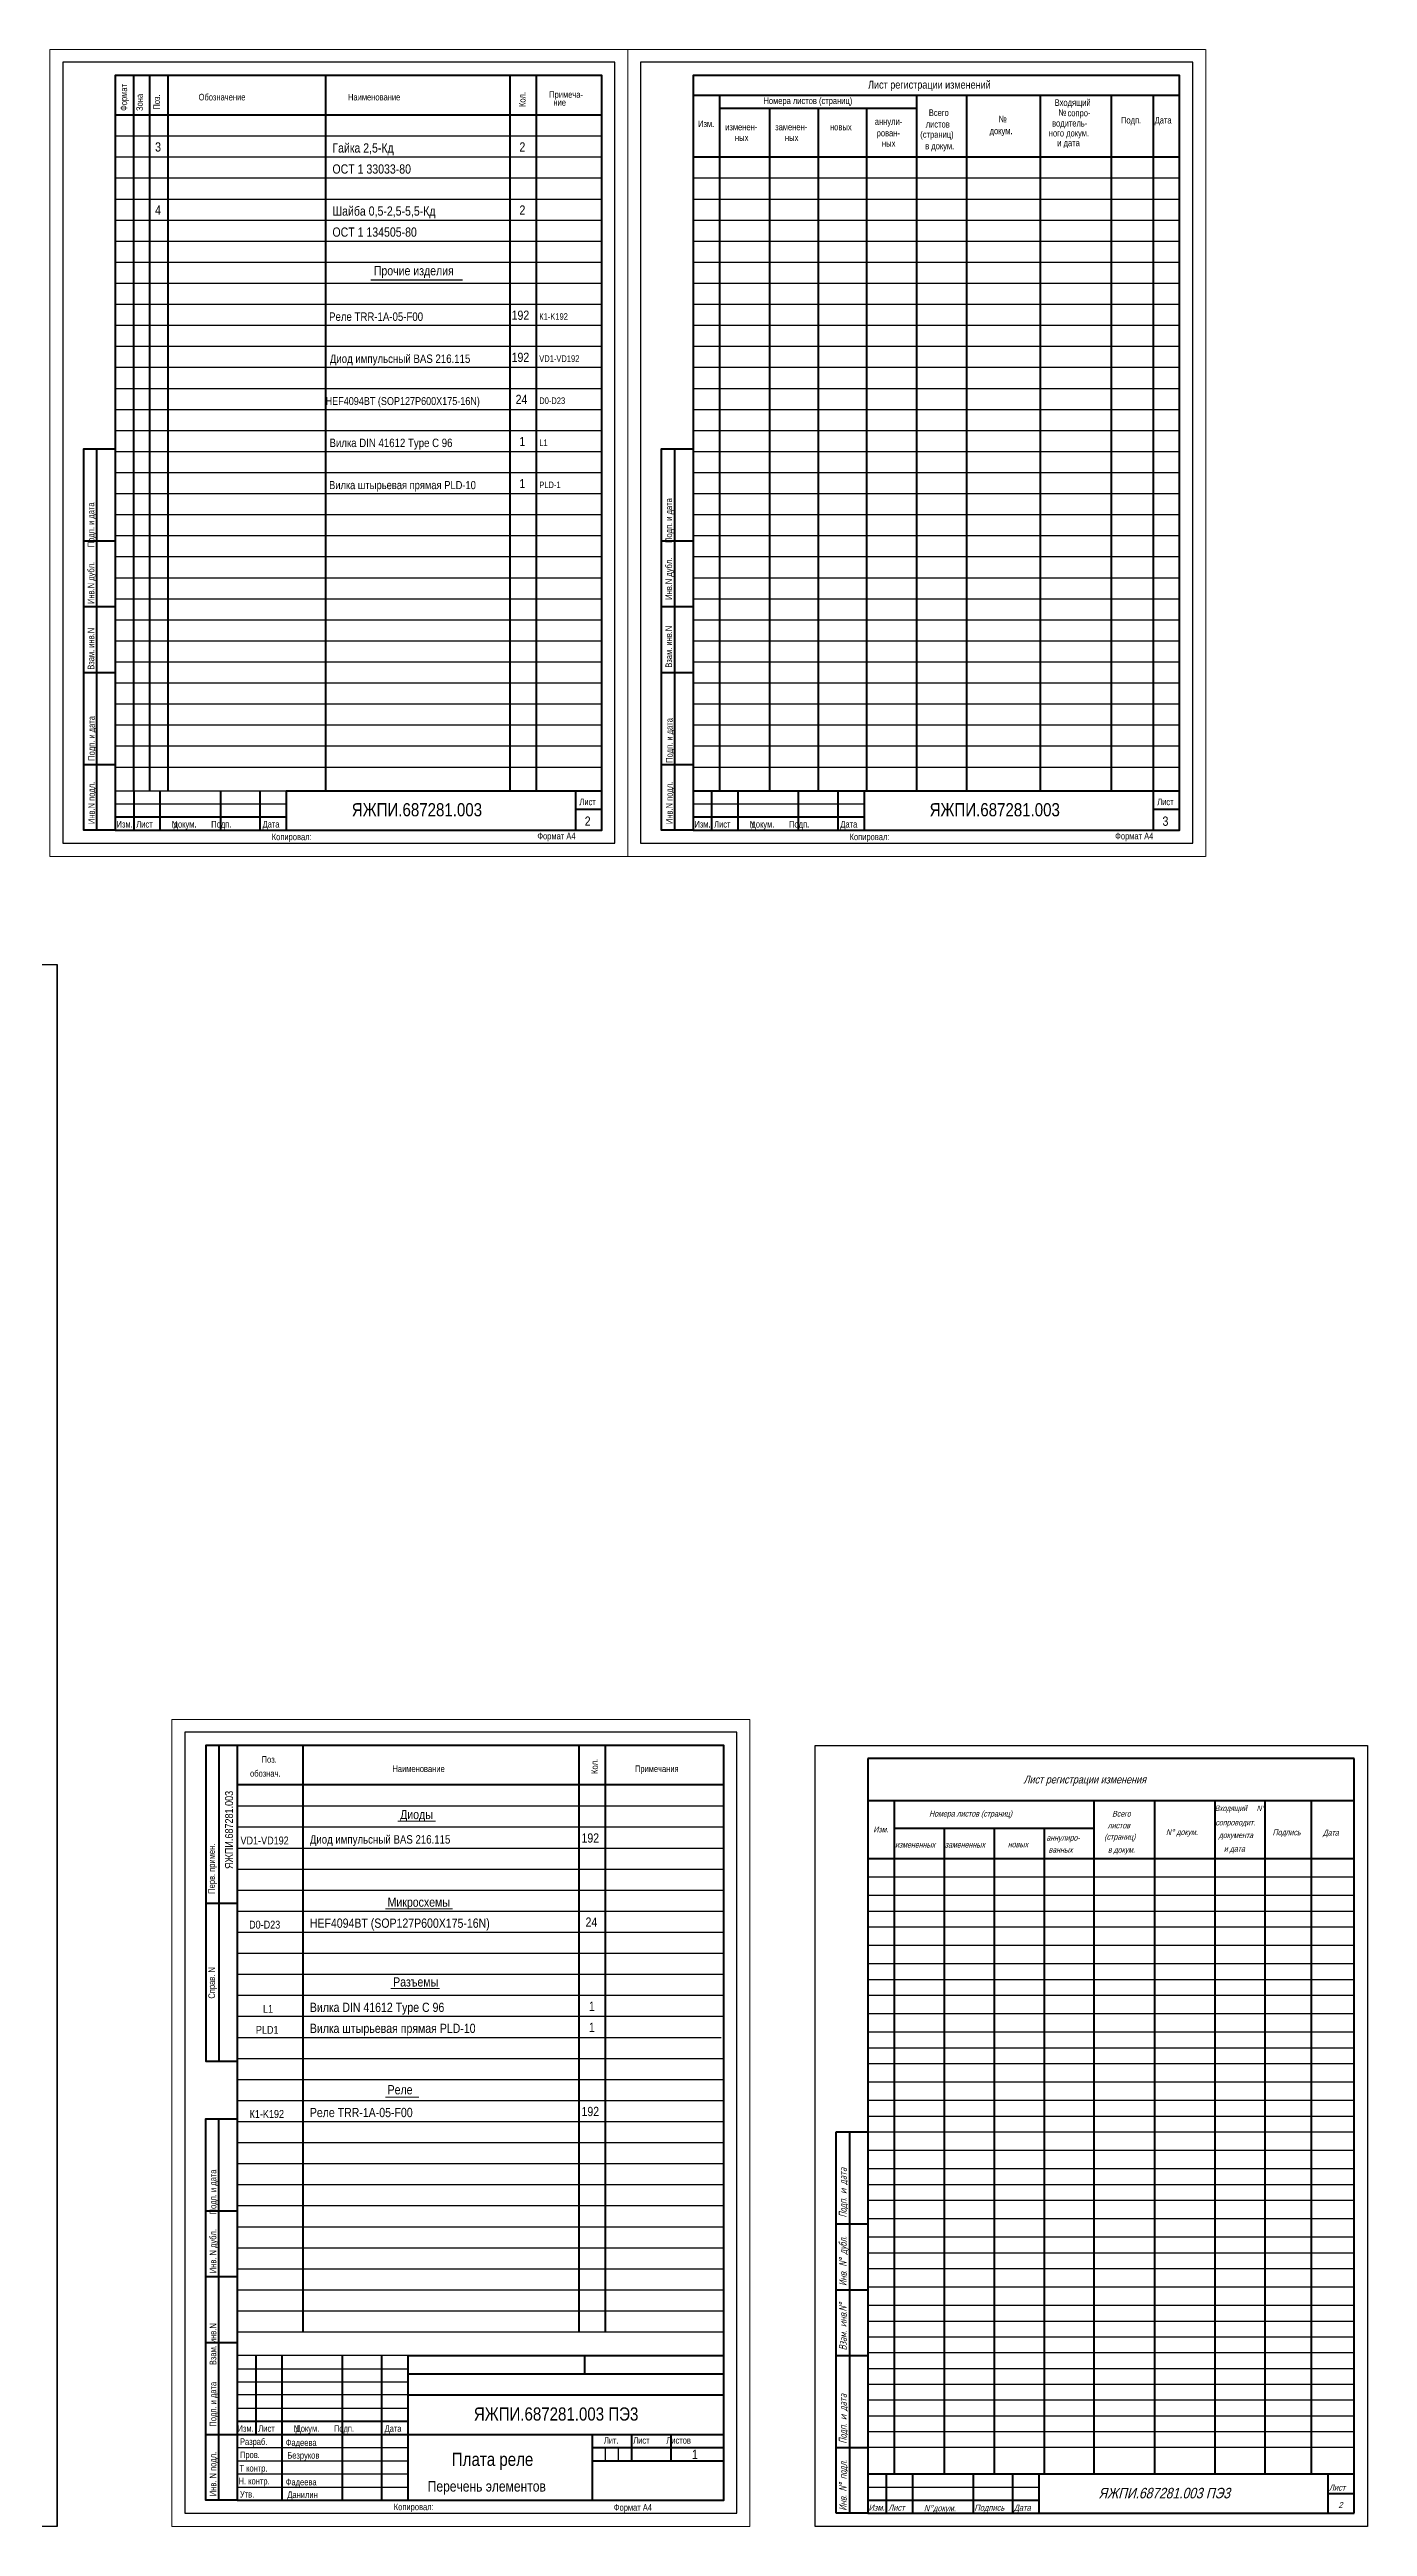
# Model space of a CAD drawing. Header units: millimetres. Extents: x 7140 to 8879, y -16257 to -5062.
# Drawn here: x 7978 to 8479, y -15584 to -14642 of the extents above; entities that cross this region are included whole.
import ezdxf

# ---------------------------------------------------------------- set-up
doc = ezdxf.new("R2010")
doc.units = ezdxf.units.MM
for name, color, linetype in [('3', 3, 'Continuous'), ('Text', 140, 'Continuous'), ('TONK', 7, 'Continuous'), ('Wire', 6, 'Continuous')]:
    doc.layers.add(name, color=color, linetype=linetype)
for name, color, linetype, lineweight in [('Gate', 60, 'Continuous', 35), ('OSN', 7, 'Continuous', 60), ('КА тонкая', 7, 'Continuous', 15), ('Рамка', 84, 'Continuous', 40), ('текст', 7, 'Continuous', 30)]:
    doc.layers.add(name, color=color, linetype=linetype, lineweight=lineweight)
doc.styles.add('rom3.5', font='romans.shx', dxfattribs={"width": 0.8, "height": 3.5})
doc.styles.get("Standard").update_dxf_attribs({"font": 'ARIALN.TTF', "height": 3.4})

# ---------------------------------------------------------------- blocks, each defined once
blk = doc.blocks.new('LRG')
at = {"layer": 'OSN', "lineweight": 50}
for p, q in [((20, 20), (85, 20)), ((27, 20), (27, 5)), ((37, 20), (37, 5)), ((60, 20), (60, 5)), ((75, 20), (75, 5)), ((85, 20), (85, 5)), ((85, 20), (205, 20)), ((195, 20), (195, 5)), ((20, 10), (85, 10)), ((195, 13), (205, 13))]:
    blk.add_line(p, q, dxfattribs=at)
for points in [[(20, 5), (205, 5), (205, 292), (20, 292), (20, 5)], [(20, 5), (8, 5), (8, 150), (20, 150)], [(13, 5), (13, 150)], [(8, 115), (20, 115)], [(8, 90), (20, 90)], [(8, 65), (20, 65)], [(8, 30), (20, 30)]]:
    blk.add_lwpolyline(points, dxfattribs=at)
at = {"layer": 'TONK'}
for p, q in [((210, 297), (0, 297)), ((0, 297), (0, 0)), ((210, 0), (210, 297)), ((20, 253), (205, 253)), ((20, 245), (205, 245)), ((20, 237), (205, 237)), ((20, 229), (205, 229)), ((20, 221), (205, 221)), ((20, 213), (205, 213)), ((20, 205), (205, 205)), ((20, 197), (205, 197)), ((20, 189), (205, 189)), ((20, 181), (205, 181)), ((20, 173), (205, 173)), ((20, 165), (205, 165)), ((20, 157), (205, 157)), ((20, 149), (205, 149)), ((20, 141), (205, 141)), ((20, 133), (205, 133)), ((20, 125), (205, 125)), ((20, 117), (205, 117)), ((20, 109), (205, 109)), ((20, 101), (205, 101)), ((20, 93), (205, 93)), ((20, 85), (205, 85)), ((20, 77), (205, 77)), ((20, 69), (205, 69)), ((20, 61), (205, 61)), ((20, 53), (205, 53)), ((20, 45), (205, 45)), ((20, 37), (205, 37)), ((20, 29), (205, 29)), ((20, 15), (85, 15)), ((0, 0), (210, 0))]:
    blk.add_line(p, q, dxfattribs=at)
at = {"layer": 'TONK', "lineweight": 50}
for p, q in [((30, 284.5), (30, 20)), ((105, 284.5), (105, 20)), ((124, 284.5), (124, 20)), ((152, 284.5), (152, 20)), ((179, 284.5), (179, 20)), ((195, 284.5), (195, 20)), ((30, 279.5), (105, 279.5)), ((49, 279.5), (49, 20)), ((67.5, 279.5), (67.5, 20)), ((86, 279.5), (86, 20)), ((20, 261), (205, 261))]:
    blk.add_line(p, q, dxfattribs=at)
blk.add_lwpolyline([(20, 284.5), (205, 284.5)], dxfattribs=at)

msp = doc.modelspace()

# ---------------------------------------------------------------- linework, layer by layer
for p, q in [((7139.585, -14990.11079), (7980.585, -14990.11079)), ((7980.585, -15584.11079), (7980.585, -14990.11079)), ((7980.585, -14990.11079), (7980.585, -15584.11079)), ((8268.88791, -15584.11079), (8268.88791, -15287.11079)), ((8268.88791, -15287.11079), (8478.88791, -15287.11079)), ((8478.88791, -15287.11079), (8478.88791, -15584.11079)), ((8288.88791, -15337.08881), (8473.88791, -15337.08881)), ((8288.88791, -15344.08148), (8473.88791, -15344.08148)), ((8288.88791, -15350.08148), (8473.88791, -15350.08148)), ((8288.88791, -15356.08148), (8473.88791, -15356.08148)), ((8288.88791, -15363.07416), (8473.88791, -15363.07416)), ((8288.88791, -15370.06683), (8473.88791, -15370.06683)), ((8288.88791, -15376.06683), (8473.88791, -15376.06683)), ((8288.88791, -15382.06683), (8473.88791, -15382.06683)), ((8288.88791, -15389.0595), (8473.88791, -15389.0595)), ((8288.88791, -15396.05218), (8473.88791, -15396.05218)), ((8288.88791, -15402.05218), (8473.88791, -15402.05218)), ((8288.88791, -15408.05218), (8473.88791, -15408.05218)), ((8288.88791, -15415.04485), (8473.88791, -15415.04485)), ((8288.88791, -15422.03752), (8473.88791, -15422.03752)), ((8288.88791, -15428.03752), (8473.88791, -15428.03752)), ((8288.88791, -15434.03752), (8473.88791, -15434.03752)), ((8288.88791, -15441.03019), (8473.88791, -15441.03019)), ((8288.88791, -15448.02287), (8473.88791, -15448.02287)), ((8288.88791, -15454.02287), (8473.88791, -15454.02287)), ((8288.88791, -15460.02287), (8473.88791, -15460.02287)), ((8288.88791, -15467.01554), (8473.88791, -15467.01554)), ((8288.88791, -15474.00821), (8473.88791, -15474.00821)), ((8288.88791, -15480.00821), (8473.88791, -15480.00821)), ((8288.88791, -15486.00821), (8473.88791, -15486.00821)), ((8288.88791, -15493.00089), (8473.88791, -15493.00089)), ((8288.88791, -15499.99356), (8473.88791, -15499.99356)), ((8288.88791, -15505.99356), (8473.88791, -15505.99356)), ((8288.88791, -15511.99356), (8473.88791, -15511.99356)), ((8288.88791, -15517.99356), (8473.88791, -15517.99356)), ((8288.88791, -15523.99356), (8473.88791, -15523.99356)), ((8288.88791, -15529.99356), (8473.88791, -15529.99356)), ((8288.88791, -15535.99356), (8473.88791, -15535.99356)), ((8288.88791, -15541.99356), (8473.88791, -15541.99356)), ((8288.88791, -15547.99356), (8473.88791, -15547.99356)), ((8288.88791, -15553.99356), (8473.88791, -15553.99356)), ((8288.88791, -15569.11079), (8353.88791, -15569.11079)), ((7980.585, -15584.11079), (7139.585, -15584.11079)), ((8478.88791, -15584.11079), (8268.88791, -15584.11079))]:
    msp.add_line(p, q)
at = {"layer": '3', "color": 0}
for p, q in [((8049.12627, -15318.11079), (8234.12627, -15318.11079)), ((8049.12627, -15326.11079), (8234.12627, -15326.11079)), ((8049.12627, -15334.11079), (8234.12627, -15334.11079)), ((8049.12627, -15342.11079), (8234.12627, -15342.11079)), ((8049.12627, -15350.11079), (8234.12627, -15350.11079)), ((8049.12627, -15358.11079), (8234.12627, -15358.11079)), ((8049.12627, -15366.11079), (8234.12627, -15366.11079)), ((8049.12627, -15374.11079), (8234.12627, -15374.11079)), ((8049.12627, -15382.11079), (8234.12627, -15382.11079)), ((8049.12627, -15390.11079), (8234.12627, -15390.11079)), ((8049.12627, -15398.11079), (8233.12627, -15398.11079)), ((8049.12627, -15406.11079), (8234.12627, -15406.11079)), ((8049.12627, -15414.11079), (8234.12627, -15414.11079)), ((8049.12627, -15422.11079), (8234.12627, -15422.11079)), ((8049.12627, -15430.11079), (8234.12627, -15430.11079)), ((8049.12627, -15438.11079), (8234.12627, -15438.11079)), ((8049.12627, -15446.11079), (8234.12627, -15446.11079)), ((8049.12627, -15454.11079), (8234.12627, -15454.11079)), ((8049.12627, -15462.11079), (8234.12627, -15462.11079)), ((8049.12627, -15470.11079), (8234.12627, -15470.11079)), ((8049.12627, -15478.11079), (8234.12627, -15478.11079)), ((8049.12627, -15486.11079), (8234.12627, -15486.11079)), ((8049.12627, -15494.11079), (8234.12627, -15494.11079)), ((8049.12627, -15502.11079), (8234.12627, -15502.11079)), ((8049.12627, -15510.11079), (8234.12627, -15510.11079))]:
    msp.add_line(p, q, dxfattribs=at)
at = {"layer": 'Gate', "color": 0, "lineweight": 60}
for p, q in [((8049.12627, -15287.11079), (8037.12627, -15287.11079)), ((8234.12627, -15287.11079), (8049.12627, -15287.11079)), ((8074.12627, -15510.11079), (8074.12627, -15287.11079)), ((8179.12627, -15510.11079), (8179.12627, -15287.11079)), ((8189.12627, -15510.11079), (8189.12627, -15287.11079)), ((8049.12627, -15302.01079), (8234.02627, -15302.01079))]:
    msp.add_line(p, q, dxfattribs=at)
at = {"layer": 'OSN'}
for p, q in [((8009.7221, -14924.03367), (8009.7221, -14652.03367)), ((8015.7221, -14652.03367), (8015.7221, -14924.03367)), ((8022.7221, -14652.03367), (8022.7221, -14924.03367)), ((8082.7221, -14652.03367), (8082.7221, -14924.03367)), ((8152.7221, -14652.03367), (8152.7221, -14924.03367)), ((8162.7221, -14652.03367), (8162.7221, -14924.03367)), ((8009.7221, -14924.03367), (8009.7221, -14939.03367)), ((8019.7221, -14924.03367), (8019.7221, -14939.03367)), ((8042.7221, -14924.03367), (8042.7221, -14939.03367)), ((8057.7221, -14924.03367), (8057.7221, -14939.03367)), ((8067.7221, -14924.03367), (8187.7221, -14924.03367)), ((8067.7221, -14924.03367), (8067.7221, -14939.03367)), ((8177.7221, -14924.03367), (8177.7221, -14939.03367)), ((8002.7221, -14934.03367), (8067.7221, -14934.03367)), ((8177.7221, -14931.03367), (8187.7221, -14931.03367)), ((8042.12627, -15287.11079), (8042.12627, -15407.11079)), ((8056.12627, -15519.11079), (8056.12627, -15549.11079)), ((8181.12627, -15519.11079), (8181.12627, -15526.11079)), ((8114.12627, -15526.11079), (8234.12627, -15526.11079)), ((8114.12627, -15534.11079), (8234.12627, -15534.11079)), ((8049.12627, -15544.11079), (8114.12627, -15544.11079)), ((8049.12627, -15549.11079), (8234.12627, -15549.11079)), ((8184.12627, -15549.11079), (8184.12627, -15559.11079)), ((8199.12627, -15559.11079), (8199.12627, -15549.11079)), ((8214.12627, -15559.11079), (8214.12627, -15549.11079)), ((8184.12627, -15554.11079), (8234.12627, -15554.11079)), ((8184.12627, -15559.11079), (8184.12627, -15574.11079)), ((8184.12627, -15559.11079), (8234.12627, -15559.11079))]:
    msp.add_line(p, q, dxfattribs=at)
at = {"layer": 'OSN', "linetype": 'ByBlock', "lineweight": 0, "ltscale": 20}
for p, q in [((8110.21149, -15315.91593), (8124.48329, -15315.91593)), ((8105.45508, -15349.24139), (8130.91735, -15349.24139)), ((8107.54519, -15379.58187), (8126.02714, -15379.58187)), ((8105.45508, -15420.82024), (8118.18621, -15420.82024))]:
    msp.add_line(p, q, dxfattribs=at)
at = {"layer": 'OSN'}
for points in [[(8002.7221, -14939.03367), (8187.7221, -14939.03367), (8187.7221, -14652.03367), (8002.7221, -14652.03367), (8002.7221, -14939.03367)], [(8002.7221, -14667.03367), (8187.7221, -14667.03367)], [(8002.7221, -14939.03367), (7990.7221, -14939.03367), (7990.7221, -14794.03367), (8002.7221, -14794.03367)], [(7995.7221, -14939.03367), (7995.7221, -14794.03367)], [(7990.7221, -14829.03367), (8002.7221, -14829.03367)], [(7990.7221, -14854.03367), (8002.7221, -14854.03367)], [(7990.7221, -14879.03367), (8002.7221, -14879.03367)], [(7990.7221, -14914.03367), (8002.7221, -14914.03367)], [(8049.12627, -15287.11079), (8037.12627, -15287.11079), (8037.12627, -15407.11079), (8049.12627, -15407.11079)], [(8049.12627, -15574.11079), (8234.12627, -15574.11079), (8234.12627, -15287.11079), (8049.12627, -15287.11079), (8049.12627, -15574.11079)], [(8037.12627, -15347.11079), (8049.12627, -15347.11079)], [(8049.12627, -15574.11079), (8037.12627, -15574.11079), (8037.12627, -15429.11079), (8049.12627, -15429.11079)], [(8042.12627, -15574.11079), (8042.12627, -15429.11079)], [(8037.12627, -15464.11079), (8049.12627, -15464.11079)], [(8037.12627, -15489.11079), (8049.12627, -15489.11079)], [(8037.12627, -15514.11079), (8049.12627, -15514.11079)], [(8066.12627, -15574.11079), (8066.12627, -15519.11079)], [(8089.12627, -15574.11079), (8089.12627, -15519.11079)], [(8104.12627, -15574.11079), (8104.12627, -15519.11079)], [(8114.12627, -15574.11079), (8114.12627, -15519.11079)], [(8114.12627, -15519.11079), (8234.12627, -15519.11079)], [(8037.12627, -15549.11079), (8049.12627, -15549.11079)]]:
    msp.add_lwpolyline(points, dxfattribs=at)
at = {"layer": 'TONK'}
for p, q in [((8002.7221, -14675.03367), (8187.7221, -14675.03367)), ((8002.7221, -14683.03367), (8187.7221, -14683.03367)), ((8002.7221, -14691.03367), (8187.7221, -14691.03367)), ((8002.7221, -14699.03367), (8187.7221, -14699.03367)), ((8002.7221, -14707.03367), (8187.7221, -14707.03367)), ((8002.7221, -14715.03367), (8187.7221, -14715.03367)), ((8002.7221, -14723.03367), (8187.7221, -14723.03367)), ((8002.7221, -14731.03367), (8187.7221, -14731.03367)), ((8099.9053, -14729.75905), (8134.70133, -14729.75905)), ((8002.7221, -14739.03367), (8187.7221, -14739.03367)), ((8002.7221, -14747.03367), (8187.7221, -14747.03367)), ((8002.7221, -14755.03367), (8187.7221, -14755.03367)), ((8002.7221, -14763.03367), (8187.7221, -14763.03367)), ((8002.7221, -14771.03367), (8187.7221, -14771.03367)), ((8002.7221, -14779.03367), (8187.7221, -14779.03367)), ((8002.7221, -14787.03367), (8187.7221, -14787.03367)), ((8002.7221, -14795.03367), (8187.7221, -14795.03367)), ((8002.7221, -14803.03367), (8187.7221, -14803.03367)), ((8002.7221, -14811.03367), (8187.7221, -14811.03367)), ((8002.7221, -14819.03367), (8187.7221, -14819.03367)), ((8002.7221, -14827.03367), (8187.7221, -14827.03367)), ((8002.7221, -14835.03367), (8187.7221, -14835.03367)), ((8002.7221, -14843.03367), (8187.7221, -14843.03367)), ((8002.7221, -14851.03367), (8187.7221, -14851.03367)), ((8002.7221, -14859.03367), (8187.7221, -14859.03367)), ((8002.7221, -14867.03367), (8187.7221, -14867.03367)), ((8002.7221, -14875.03367), (8187.7221, -14875.03367)), ((8002.7221, -14883.03367), (8187.7221, -14883.03367)), ((8002.7221, -14891.03367), (8187.7221, -14891.03367)), ((8002.7221, -14899.03367), (8187.7221, -14899.03367)), ((8002.7221, -14907.03367), (8187.7221, -14907.03367)), ((8002.7221, -14915.03367), (8187.7221, -14915.03367)), ((8002.7221, -14924.03367), (8067.7221, -14924.03367)), ((8002.7221, -14929.03367), (8067.7221, -14929.03367)), ((8114.12627, -15519.11079), (8049.62627, -15519.11079)), ((8049.12627, -15524.11079), (8114.12627, -15524.11079)), ((8049.12627, -15529.11079), (8114.12627, -15529.11079)), ((8114.12627, -15534.11079), (8049.12627, -15534.11079)), ((8049.12627, -15539.11079), (8114.12627, -15539.11079)), ((8049.12627, -15554.11079), (8114.12627, -15554.11079)), ((8049.12627, -15559.11079), (8114.12627, -15559.11079)), ((8189.12627, -15559.11079), (8189.12627, -15554.11079)), ((8194.12627, -15559.11079), (8194.12627, -15554.11079)), ((8049.12627, -15564.11079), (8114.12627, -15564.11079)), ((8049.12627, -15569.11079), (8114.12627, -15569.11079))]:
    msp.add_line(p, q, dxfattribs=at)
msp.add_lwpolyline([(7982.7221, -14944.03367), (8192.7221, -14944.03367), (8192.7221, -14647.03367), (7982.7221, -14647.03367), (7982.7221, -14944.03367)], dxfattribs=at)
at = {"layer": 'Wire', "color": 0}
for p, q in [((8029.12627, -15282.11079), (8029.12627, -15579.11079)), ((8239.12627, -15282.11079), (8029.12627, -15282.11079)), ((8239.12627, -15579.11079), (8239.12627, -15282.11079)), ((8049.12627, -15310.11079), (8234.12627, -15310.11079)), ((8029.12627, -15579.11079), (8239.12627, -15579.11079))]:
    msp.add_line(p, q, dxfattribs=at)
at = {"layer": 'Wire', "color": 0, "lineweight": -2}
msp.add_line((8234.02627, -15302.01079), (8207.02627, -15302.01079), dxfattribs=at)
at = {"layer": 'КА тонкая', "ltscale": 20}
for p, q in [((7977.8596, -14949.03367), (7977.8596, -14642.18339)), ((8197.5846, -14642.18339), (7977.8596, -14642.18339)), ((8197.5846, -14949.03367), (8197.5846, -14642.18339)), ((8417.30959, -14642.18339), (8197.5846, -14642.18339)), ((8197.5846, -14949.03367), (8197.5846, -14642.18339)), ((8417.45572, -14949.03367), (8417.45572, -14642.18339)), ((8197.5846, -14949.03367), (7977.8596, -14949.03367)), ((8417.30959, -14949.03367), (8197.5846, -14949.03367)), ((8024.26377, -15584.11079), (8024.26377, -15277.2605)), ((8243.98877, -15277.2605), (8024.26377, -15277.2605)), ((8243.98877, -15584.11079), (8243.98877, -15277.2605)), ((8243.98877, -15584.11079), (8024.26377, -15584.11079))]:
    msp.add_line(p, q, dxfattribs=at)
at = {"layer": 'Рамка'}
for p, q in [((8288.87932, -15292.08912), (8288.87932, -15579.08912)), ((8288.88791, -15292.11079), (8288.88791, -15579.11079)), ((8473.88791, -15292.11079), (8288.88791, -15292.11079)), ((8473.88791, -15579.11079), (8473.88791, -15292.11079)), ((8276.87932, -15579.08912), (8276.87932, -15434.08912)), ((8276.87932, -15434.08912), (8281.87932, -15434.08912)), ((8281.87932, -15434.08912), (8281.87932, -15579.08912)), ((8281.87932, -15434.08912), (8288.87932, -15434.08912)), ((8276.87932, -15469.08912), (8288.87932, -15469.08912)), ((8276.87932, -15494.08912), (8288.87932, -15494.08912)), ((8276.87932, -15519.08912), (8288.87932, -15519.08912)), ((8276.87932, -15554.08912), (8288.87932, -15554.08912)), ((8288.87932, -15579.08912), (8276.87932, -15579.08912)), ((8288.88791, -15579.11079), (8473.88791, -15579.11079))]:
    msp.add_line(p, q, dxfattribs=at)
at = {"layer": 'Рамка', "linetype": 'ByBlock'}
for p, q in [((8288.88791, -15308.10346), (8473.88791, -15308.10346)), ((8288.88791, -15308.10346), (8298.88791, -15308.10346)), ((8298.88791, -15308.10346), (8298.88791, -15564.11079)), ((8374.88791, -15308.10346), (8374.88791, -15564.11079)), ((8397.88791, -15308.10346), (8397.88791, -15564.11079)), ((8420.88791, -15308.10346), (8420.88791, -15564.11079)), ((8439.88791, -15308.10346), (8439.88791, -15564.11079)), ((8457.47988, -15308.10346), (8457.47988, -15564.11079)), ((8298.88791, -15318.60346), (8374.88791, -15318.60346)), ((8317.88791, -15318.60346), (8317.88791, -15564.11079)), ((8336.88791, -15318.60346), (8336.88791, -15564.11079)), ((8355.88791, -15318.60346), (8355.88791, -15564.11079)), ((8288.88791, -15330.09614), (8473.88791, -15330.09614)), ((8288.88791, -15564.11079), (8473.88791, -15564.11079)), ((8295.88791, -15564.11079), (8295.88791, -15579.11079)), ((8305.88791, -15564.11079), (8305.88791, -15579.11079)), ((8328.88791, -15564.11079), (8328.88791, -15579.11079)), ((8343.88791, -15564.11079), (8343.88791, -15579.11079)), ((8353.88791, -15564.11079), (8353.88791, -15579.11079)), ((8463.82207, -15564.00147), (8463.82207, -15579.11079)), ((8288.88791, -15574.11079), (8353.88791, -15574.11079)), ((8463.82207, -15571.55613), (8473.88791, -15571.55613))]:
    msp.add_line(p, q, dxfattribs=at)

# ---------------------------------------------------------------- block references
at = {"layer": 'OSN', "linetype": 'ByBlock', "lineweight": 40}
msp.add_blockref('LRG', (8202.4471, -14944.03367), dxfattribs=at)

# ---------------------------------------------------------------- texts
at = {"layer": 'Text', "color": 0, "attachment_point": 1}
for s, insert, char_height in [('ЯЖПИ.687281.003', (8092.67829, -14928.76774), 5), ('ЯЖПИ.687281.003', (8312.40329, -14928.76774), 5), ('ЯЖПИ.687281.003 ПЭ3', (8139.08246, -15538.84486), 5), ('Плата реле ', (8130.71623, -15556.08637), 5), ('Перечень элементов ', (8121.52926, -15566.82973), 4)]:
    msp.add_mtext(s, dxfattribs=dict(at, insert=insert, char_height=char_height))
at = {"layer": 'TONK'}
for s, height, p in [('Формат', 2.5, (8007.2221, -14665.53367)), ('Зона', 2.5, (8013.2221, -14665.53367)), ('Поз.', 2.5, (8019.7221, -14665.03367)), ('Кол.', 2.5, (8158.7221, -14664.03367)), ('Инв.N дубл.       Подп. и дата', 2.5, (7994.7221, -14853.03367)), ('  Инв.N дубл.       Подп. и дата', 2.5, (8214.4471, -14853.03367)), ('Взам. инв.N', 2.5, (7994.7221, -14878.03367)), (' Взам. инв.N', 2.5, (8214.4471, -14878.03367)), ('Инв.N подл.          Подп. и дата', 2.5, (7994.9221, -14936.73367)), ('Инв.N подл.         Подп. и дата', 2.5, (8214.6471, -14936.73367)), ('Кол.', 2.5, (8186.20764, -15297.93117)), ('ЯЖПИ.687281.003', 3, (8047.48262, -15334.07864)), ('Справ. N                                   Перв. примен.', 2.5, (8040.62627, -15383.3795)), (' Инв. N дубл.       Подп. и дата', 2.5, (8041.12627, -15488.61079)), ('Инв. N подл.            Подп. и дата        Взам. инв.N', 2.5, (8041.12627, -15572.61079))]:
    msp.add_text(s, height=height, rotation=90, dxfattribs=at).set_placement(p)
for s, height, p in [('Лист регистрации изменений', 3, (8288.99531, -14657.03809)), ('    Обозначение                                                 Наименование', 2.5, (8031.2221, -14661.53367)), ('Примеча-', 2.5, (8167.7221, -14660.53367)), ('  ние', 2.5, (8167.7221, -14663.53367)), ('Номера листов (страниц)', 2.5, (8249.18931, -14662.90712)), ('Всего', 2.5, (8312.09983, -14667.46041)), ('Входящий', 2.5, (8359.92279, -14663.60922)), ('сопро-', 2.5, (8364.83816, -14667.57256)), ('Изм.', 2.5, (8224.35175, -14671.66952)), ('изменен-', 2.5, (8234.66822, -14672.90512)), ('ных', 2.5, (8238.34819, -14676.95283)), ('заменен-', 2.5, (8253.66822, -14672.90512)), ('ных', 2.5, (8257.34819, -14676.95283)), ('новых', 2.5, (8274.50449, -14672.90512)), ('аннули-', 2.5, (8291.56049, -14670.81899)), ('рован-', 2.5, (8292.2577, -14675.20195)), ('(страниц)', 2.5, (8308.83992, -14675.73254)), ('листов', 2.5, (8310.91742, -14671.84337)), ('докум.', 2.5, (8335.21936, -14674.37019)), ('ного докум.', 2.5, (8357.7166, -14675.24055)), ('водитель-', 2.5, (8358.95355, -14671.45867)), ('Подп.', 2.5, (8385.1608, -14670.29976)), ('Дата', 2.5, (8397.97034, -14670.29976)), ('3', 3.5, (8017.8765, -14680.96946)), ('Гайка 2,5-Кд', 3.5, (8085.30584, -14681.35874)), ('2', 3.5, (8156.42323, -14680.96946)), ('ных', 2.5, (8294.24888, -14679.09112)), ('в докум.', 2.5, (8310.71638, -14680.1155)), ('и дата', 2.5, (8360.93265, -14678.9305)), ('ОСТ 1 33033-80', 3.5, (8085.30584, -14689.35874)), ('4', 3.5, (8017.8765, -14704.96946)), ('Шайба 0,5-2,5-5,5-Кд', 3.5, (8085.30584, -14705.35874)), ('2', 3.5, (8156.42323, -14704.96946)), ('ОСТ 1 134505-80', 3.5, (8085.30584, -14713.35874)), ('Прочие изделия', 3.5, (8101.03336, -14728.04068)), ('Реле TRR-1A-05-F00', 3.2, (8084.0256, -14745.35874)), ('192', 3.5, (8153.44186, -14744.96946)), ('К1-K192', 2.5, (8163.93751, -14744.96946)), ('Диод импульсный BAS 216.115', 3.2, (8084.30466, -14761.35874)), ('192', 3.5, (8153.44186, -14760.96946)), ('VD1-VD192', 2.5, (8163.93751, -14760.96946)), ('HEF4094BT (SOP127P600X175-16N)', 3, (8082.7221, -14777.35874)), ('24', 3.5, (8154.96742, -14776.96946)), ('D0-D23', 2.5, (8163.93751, -14776.96946)), ('Вилка DIN 41612 Type C 96', 3.2, (8084.20067, -14793.35874)), ('1', 3.5, (8156.42323, -14792.96946)), ('L1', 2.5, (8163.93751, -14792.96946)), ('Вилка штырьевая прямая PLD-10', 3.1, (8084.0256, -14809.35874)), ('1', 3.5, (8156.42323, -14808.96946)), ('PLD-1', 2.5, (8163.93751, -14808.96946)), ('Лист', 2.5, (8179.2221, -14929.53367)), ('Лист', 2.5, (8398.9471, -14929.53367)), ('Изм.', 2.5, (8003.2221, -14938.03367)), ('Лист          докум.       Подп.', 2.5, (8010.7221, -14938.03367)), ('N', 2.5, (8024.2221, -14938.03367)), ('Дата', 2.5, (8058.7221, -14938.03367)), ('2', 3.5, (8181.22694, -14937.36829)), ('Изм.', 2.5, (8222.9471, -14938.03367)), ('Лист          докум.       Подп.', 2.5, (8230.4471, -14938.03367)), ('N', 2.5, (8243.9471, -14938.03367)), ('Дата', 2.5, (8278.4471, -14938.03367)), ('3', 3.5, (8400.95194, -14937.36829)), ('Копировал:', 2.5, (8062.2221, -14942.83367)), ('Формат A4', 2.5, (8163.2221, -14942.53367)), ('Копировал:', 2.5, (8281.9471, -14942.83367)), ('Формат A4', 2.5, (8382.9471, -14942.53367)), ('обознач.', 2.5, (8053.97866, -15298.99606)), ('Поз.', 2.5, (8058.3747, -15293.67365)), ('Наименование', 2.5, (8108.11452, -15297.22491)), ('Примечания', 2.5, (8200.31636, -15297.22491)), ('Диоды', 3.5, (8111.04069, -15315.11039)), ('VD1-VD192', 3, (8050.34168, -15324.75506)), ('Диод импульсный BAS 216.115', 3.2, (8076.71002, -15324.43585)), ('192', 3.5, (8180.01437, -15324.04658)), ('HEF4094BT (SOP127P600X175-16N)', 3.5, (8076.71002, -15356.43585)), ('Микросхемы', 3.5, (8106.28428, -15348.43585)), ('24', 3.5, (8181.55151, -15356.04658)), ('D0-D23', 3, (8053.60806, -15356.75506)), ('Разъемы', 3.5, (8108.3744, -15378.77633)), ('L1', 3, (8058.8827, -15388.75506)), ('Вилка DIN 41612 Type C 96', 3.5, (8076.71002, -15388.43585)), ('1', 3.5, (8182.82741, -15388.04658)), ('PLD1', 3, (8056.19681, -15396.75506)), ('Вилка штырьевая прямая PLD-10', 3.5, (8076.71002, -15396.43585)), ('1', 3.5, (8182.82741, -15396.04658)), ('Реле', 3.5, (8106.28428, -15419.77931)), ('К1-K192', 3, (8053.80518, -15428.75506)), ('Реле TRR-1A-05-F00', 3.5, (8076.71002, -15428.43585)), ('192', 3.5, (8180.01437, -15428.04658)), ('Изм.', 2.5, (8049.21303, -15548.11079)), ('Разраб.', 2.5, (8050.12627, -15553.11079)), ('Лист          Докум.       Подп.', 2.5, (8057.12627, -15548.11079)), ('Фадеева', 2.5, (8067.55146, -15553.48081)), ('N', 2.5, (8070.62627, -15548.1565)), ('Дата', 2.5, (8105.12627, -15548.11079)), ('   Лит.       Лист        Листов', 2.5, (8186.12627, -15552.61079)), ('Пров.', 2.5, (8050.12627, -15558.11079)), ('Безруков', 2.5, (8068.14037, -15558.30608)), ('1', 3.5, (8222.03631, -15558.42553)), ('Н. контр.', 2.5, (8049.62627, -15568.11079)), ('Т контр.', 2.5, (8049.95554, -15563.23026)), ('Фадеева', 2.5, (8067.55146, -15568.48081)), ('Утв.', 2.5, (8050.12627, -15573.11079)), ('Данилин', 2.5, (8068.14037, -15573.30608)), ('Копировал:', 2.5, (8108.62627, -15577.91079)), ('                                                  Формат A4', 2.5, (8152.47785, -15578.11079))]:
    msp.add_text(s, height=height, dxfattribs=at).set_placement(p)
at = {"layer": 'TONK', "char_height": 2.5, "attachment_point": 5}
for insert in [(8362.86329, -14666.11582), (8340.19558, -14668.62396)]:
    msp.add_mtext('\\A1;№', dxfattribs=dict(at, insert=insert))
at = {"layer": 'текст', "linetype": 'ByBlock', "oblique": 15}
for s, height, p in [('Лист регистрации изменения', 3, (8348.10899, -15301.565)), ('ЯЖПИ.687281.003 ПЭ3 ', 4, (8376.56481, -15573.42864))]:
    msp.add_text(s, height=height, dxfattribs=at).set_placement(p)
for s, height, width, p in [('Номера листов (страниц)', 2.2, 0.85, (8312.20306, -15314.14626)), ('Всего', 2.2, 0.85, (8381.77896, -15314.17406)), ('Входящий', 2.1, 0.85, (8420.82564, -15312.04543)), ('N%%d', 2.1, 0.85, (8436.73758, -15312.04543)), ('Изм.', 2.2, 0.85, (8290.97792, -15320.1478)), ('измененных', 2.2, 0.85, (8299.23646, -15325.9459)), ('замененных', 2.2, 0.85, (8318.17662, -15325.9459)), ('новых', 2.2, 0.85, (8342.13245, -15325.84418)), ('аннулиро-', 2.2, 0.85, (8356.7841, -15323.30115)), ('(страниц)', 2.2, 0.85, (8378.81924, -15322.97217)), ('листов', 2.2, 0.85, (8380.07143, -15318.63025)), ('N%%d докум.', 2.2, 0.85, (8402.26934, -15321.14399)), ('сопроводит.', 2.2, 0.85, (8421.03793, -15317.52162)), ('документа', 2.2, 0.85, (8422.31843, -15322.33453)), ('Подпись', 2.2, 0.85, (8442.81492, -15321.25725)), ('Дата', 2.2, 0.85, (8461.945, -15321.37151)), ('ванных', 2.2, 0.85, (8357.59836, -15327.87859)), ('в докум.', 2.2, 0.85, (8380.18527, -15327.8854)), ('и дата', 2.2, 0.85, (8424.27175, -15327.48649)), ('Лист', 2.3, 0.95, (8464.26089, -15570.47163)), ('Изм.', 2.3, 0.95, (8289.15033, -15578.11079)), ('Лист', 2.3, 0.95, (8296.67791, -15578.11079)), ('N%%dдокум.', 2.3, 0.95, (8310.23001, -15578.29848)), ('Подпись', 2.3, 0.95, (8329.41412, -15578.11079)), ('Дата', 2.3, 0.95, (8344.41413, -15578.11079)), ('2', 2.3, 0.95, (8467.82826, -15577.09537))]:
    msp.add_text(s, height=height, dxfattribs=dict(at, width=width)).set_placement(p)
at = {"layer": 'текст', "style": 'rom3.5', "oblique": 15, "width": 0.7}
for s, p in [('Подп. и дата', (8280.87932, -15466.66621)), ('Инв. N%%d дубл.', (8280.87932, -15492.66621)), ('Взам. инв.N%%d', (8280.87932, -15517.16621)), ('Подп. и дата', (8280.87932, -15552.66621)), ('Инв. N%%d подл.', (8280.87932, -15578.16621))]:
    msp.add_text(s, height=3, rotation=90, dxfattribs=at).set_placement(p)

doc.saveas('drawing.dxf')
